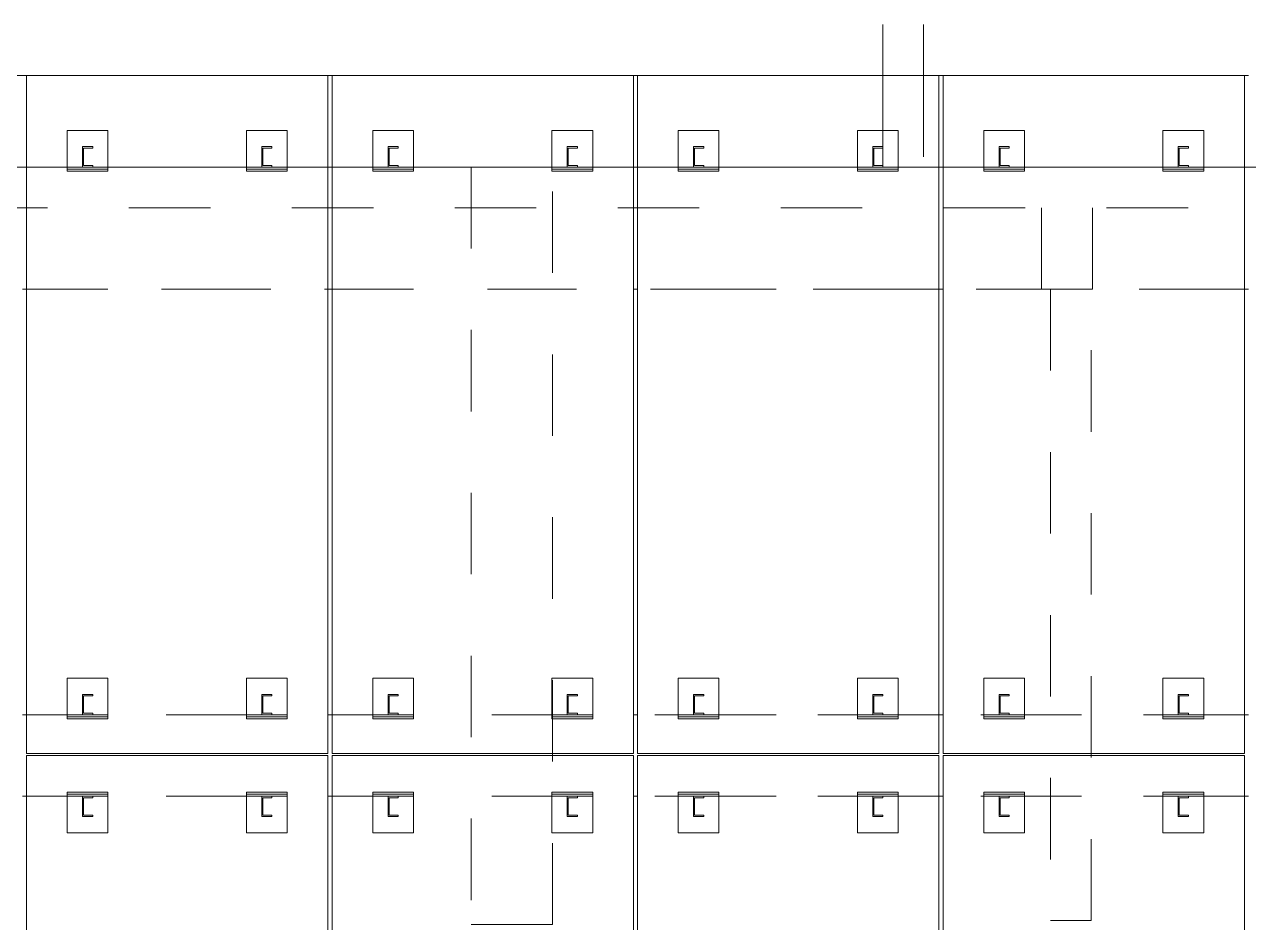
# Model space of a CAD drawing. Header units: millimetres. Extents: x 652937 to 1670132, y 1473552 to 2851037.
# Drawn here: x 663427.63 to 663433.64, y 1524466.79 to 1524471.2 of the extents above; entities that cross this region are included whole.
import ezdxf

# ---------------------------------------------------------------- set-up
doc = ezdxf.new("R2010")
doc.units = ezdxf.units.MM
doc.linetypes.add('XKITLINE00', pattern=[0])
doc.linetypes.add('XKITLINE02', pattern=[4, 2, -2])
doc.layers.add('Part', color=2, linetype='Continuous', lineweight=0)
doc.layers.add('S-GRID', color=1, linetype='Continuous', lineweight=9)

# ---------------------------------------------------------------- blocks, each defined once
blk = doc.blocks.new('*A15521043')
at = {"layer": 'S-GRID', "linetype": 'XKITLINE00', "lineweight": 0}
for p, q in [((645.594807, 187.120135), (653.532307, 187.120135)), ((655.119807, 187.120135), (656.707307, 187.120135)), ((658.294807, 187.120135), (666.232307, 187.120135)), ((667.819807, 187.120135), (669.407307, 187.120135)), ((670.994807, 187.120135), (678.932307, 187.120135))]:
    blk.add_line(p, q, dxfattribs=at)
blk = doc.blocks.new('*A15531044')
at = {"layer": 'Part', "linetype": 'XKITLINE02', "lineweight": 0}
for p, q in [((702.797131, 189.370135), (642.907177, 189.370135)), ((650.407177, 189.370135), (657.807245, 189.370135)), ((657.907177, 189.370135), (665.307245, 189.370135)), ((672.807245, 189.370135), (665.407177, 189.370135)), ((680.307245, 189.370135), (672.907177, 189.370135)), ((687.807245, 189.370135), (680.407177, 189.370135)), ((703.547155, 187.120135), (640.927132, 187.120135))]:
    blk.add_line(p, q, dxfattribs=at)
at = {"layer": 'Part', "linetype": 'XKITLINE00', "lineweight": 0}
for p, q in [((650.307246, 189.370135), (650.407177, 189.370135)), ((657.807245, 189.370135), (657.907177, 189.370135)), ((665.407177, 189.370135), (665.307245, 189.370135)), ((672.907177, 189.370135), (672.807245, 189.370135)), ((680.407177, 189.370135), (680.307245, 189.370135))]:
    blk.add_line(p, q, dxfattribs=at)
blk = doc.blocks.new('*A15541045')
at = {"layer": 'Part', "linetype": 'XKITLINE02', "lineweight": 0}
for p, q in [((702.297117, 187.120135), (640.92212, 187.120135)), ((640.92212, 186.120135), (702.297117, 186.120135))]:
    blk.add_line(p, q, dxfattribs=at)
blk = doc.blocks.new('*A15551046')
at = {"layer": 'Part', "linetype": 'XKITLINE00', "lineweight": 0}
for p, q in [((650.307246, 187.120135), (650.407246, 187.120135)), ((657.807245, 187.120135), (657.907245, 187.120135)), ((665.307245, 187.120135), (665.407245, 187.120135)), ((672.907245, 187.120135), (672.807245, 187.120135)), ((680.407245, 187.120135), (680.307245, 187.120135)), ((650.307246, 184.120135), (650.407246, 184.120135)), ((657.807245, 184.120135), (657.907245, 184.120135)), ((665.307245, 184.120135), (665.407245, 184.120135)), ((672.907245, 184.120135), (672.807245, 184.120135)), ((680.407245, 184.120135), (680.307245, 184.120135))]:
    blk.add_line(p, q, dxfattribs=at)
at = {"layer": 'Part', "linetype": 'XKITLINE02', "lineweight": 0}
for p, q in [((683.7222, 187.120135), (650.407246, 187.120135)), ((650.407246, 187.120135), (657.807245, 187.120135)), ((657.907245, 187.120135), (665.307245, 187.120135)), ((672.807245, 187.120135), (665.407245, 187.120135)), ((680.307245, 187.120135), (672.907245, 187.120135)), ((683.722114, 184.120135), (650.407246, 184.120135)), ((650.407246, 184.120135), (657.807245, 184.120135)), ((657.907245, 184.120135), (665.307245, 184.120135)), ((672.807245, 184.120135), (665.407245, 184.120135)), ((680.307245, 184.120135), (672.907245, 184.120135))]:
    blk.add_line(p, q, dxfattribs=at)
blk = doc.blocks.new('*A15611052')
at = {"layer": 'Part', "linetype": 'XKITLINE00', "lineweight": 0}
for p, q in [((650.307246, 173.670135), (650.407246, 173.670135)), ((657.807245, 173.670135), (657.907245, 173.670135)), ((665.307245, 173.670135), (665.407245, 173.670135)), ((672.907245, 173.670135), (672.807245, 173.670135)), ((680.407245, 173.670135), (680.307245, 173.670135)), ((650.307246, 171.670135), (650.407246, 171.670135)), ((657.807245, 171.670135), (657.907245, 171.670135)), ((665.307245, 171.670135), (665.407245, 171.670135)), ((672.907245, 171.670135), (672.807245, 171.670135)), ((680.407245, 171.670135), (680.307245, 171.670135))]:
    blk.add_line(p, q, dxfattribs=at)
at = {"layer": 'Part', "linetype": 'XKITLINE02', "lineweight": 0}
for p, q in [((687.832922, 173.670135), (650.407246, 173.670135)), ((650.407246, 173.670135), (657.807245, 173.670135)), ((657.907245, 173.670135), (665.307245, 173.670135)), ((672.807245, 173.670135), (665.407245, 173.670135)), ((680.307245, 173.670135), (672.907245, 173.670135)), ((687.832841, 171.670135), (650.407246, 171.670135)), ((650.407246, 171.670135), (657.807245, 171.670135)), ((657.907245, 171.670135), (665.307245, 171.670135)), ((672.807245, 171.670135), (665.407245, 171.670135)), ((680.307245, 171.670135), (672.907245, 171.670135))]:
    blk.add_line(p, q, dxfattribs=at)
blk = doc.blocks.new('*A15631054')
at = {"layer": 'Part', "linetype": 'XKITLINE02', "lineweight": 0}
for p, q in [((659.282246, 174.170135), (659.532269, 174.170135)), ((659.282246, 173.670135), (659.282246, 174.170135)), ((659.282269, 173.670135), (659.282269, 174.170135)), ((659.532269, 174.132635), (659.307246, 174.132635)), ((659.307246, 174.132635), (659.307246, 173.707635)), ((659.307269, 173.707635), (659.307269, 174.132635)), ((659.532246, 174.132635), (659.532246, 174.170135)), ((659.532269, 174.132635), (659.532269, 174.170135)), ((659.307246, 173.707635), (659.532269, 173.707635)), ((659.532246, 173.670135), (659.532246, 173.707635)), ((659.532269, 173.670135), (659.532269, 173.707635)), ((659.532269, 173.670135), (659.282246, 173.670135))]:
    blk.add_line(p, q, dxfattribs=at)
blk = doc.blocks.new('*A15641055')
at = {"layer": 'Part', "linetype": 'XKITLINE02', "lineweight": 0}
for p, q in [((676.545531, 184.120135), (675.545502, 184.120135)), ((675.545531, 184.120135), (675.545531, 168.620135)), ((676.545531, 168.620135), (676.545531, 184.120135)), ((675.545502, 168.620135), (676.545531, 168.620135))]:
    blk.add_line(p, q, dxfattribs=at)
blk = doc.blocks.new('*A15691060')
at = {"layer": 'Part', "linetype": 'XKITLINE02', "lineweight": 0}
for p, q in [((671.807253, 174.570135), (670.807253, 174.570135)), ((670.807253, 174.570135), (670.807253, 173.570135)), ((670.807253, 173.570135), (670.807253, 174.570135)), ((671.807253, 173.570135), (671.807253, 174.570135)), ((671.807253, 173.570135), (671.807253, 174.570135)), ((670.807253, 173.570135), (671.807253, 173.570135))]:
    blk.add_line(p, q, dxfattribs=at)
blk = doc.blocks.new('*A15701061')
at = {"layer": 'Part', "linetype": 'XKITLINE02', "lineweight": 0}
for p, q in [((667.407253, 174.570135), (666.407253, 174.570135)), ((666.407253, 174.570135), (666.407253, 173.570135)), ((666.407253, 173.570135), (666.407253, 174.570135)), ((667.407253, 173.570135), (667.407253, 174.570135)), ((667.407253, 173.570135), (667.407253, 174.570135)), ((666.407253, 173.570135), (667.407253, 173.570135))]:
    blk.add_line(p, q, dxfattribs=at)
blk = doc.blocks.new('*A15711062')
at = {"layer": 'Part', "linetype": 'XKITLINE02', "lineweight": 0}
for p, q in [((671.807265, 173.670135), (670.807232, 173.670135)), ((670.807232, 173.670135), (670.807232, 173.620135)), ((670.807232, 173.620135), (671.807265, 173.620135)), ((670.807265, 173.670135), (670.807265, 173.620135)), ((671.807232, 173.670135), (671.807265, 173.670135)), ((671.807232, 173.670135), (671.807232, 173.620135)), ((671.807232, 173.620135), (671.807265, 173.620135)), ((671.807265, 173.620135), (671.807265, 173.670135))]:
    blk.add_line(p, q, dxfattribs=at)
blk = doc.blocks.new('*A15721063')
at = {"layer": 'Part', "linetype": 'XKITLINE02', "lineweight": 0}
for p, q in [((667.407265, 173.670135), (666.407232, 173.670135)), ((666.407232, 173.670135), (666.407232, 173.620135)), ((666.407232, 173.620135), (667.407265, 173.620135)), ((666.407265, 173.670135), (666.407265, 173.620135)), ((667.407232, 173.670135), (667.407265, 173.670135)), ((667.407232, 173.670135), (667.407232, 173.620135)), ((667.407232, 173.620135), (667.407265, 173.620135)), ((667.407265, 173.620135), (667.407265, 173.670135))]:
    blk.add_line(p, q, dxfattribs=at)
blk = doc.blocks.new('*A15731064')
at = {"layer": 'Part', "linetype": 'XKITLINE02', "lineweight": 0}
for p, q in [((671.432269, 174.170135), (671.182246, 174.170135)), ((671.182246, 173.670135), (671.182246, 174.170135)), ((671.182269, 173.670135), (671.182269, 174.170135)), ((671.432269, 174.132635), (671.207246, 174.132635)), ((671.207246, 174.132635), (671.207246, 173.707635)), ((671.207269, 173.707635), (671.207269, 174.132635)), ((671.432246, 174.132635), (671.432246, 174.170135)), ((671.432269, 174.132635), (671.432269, 174.170135)), ((671.207246, 173.707635), (671.432269, 173.707635)), ((671.432246, 173.670135), (671.432246, 173.707635)), ((671.432269, 173.670135), (671.432269, 173.707635)), ((671.432269, 173.670135), (671.182246, 173.670135))]:
    blk.add_line(p, q, dxfattribs=at)
blk = doc.blocks.new('*A15741065')
at = {"layer": 'Part', "linetype": 'XKITLINE02', "lineweight": 0}
for p, q in [((667.032269, 174.170135), (666.782246, 174.170135)), ((666.782246, 173.670135), (666.782246, 174.170135)), ((666.782269, 173.670135), (666.782269, 174.170135)), ((667.032269, 174.132635), (666.807246, 174.132635)), ((666.807246, 174.132635), (666.807246, 173.707635)), ((666.807269, 173.707635), (666.807269, 174.132635)), ((667.032246, 174.132635), (667.032246, 174.170135)), ((667.032269, 174.132635), (667.032269, 174.170135)), ((666.807246, 173.707635), (667.032269, 173.707635)), ((667.032246, 173.670135), (667.032246, 173.707635)), ((667.032269, 173.670135), (667.032269, 173.707635)), ((667.032269, 173.670135), (666.782246, 173.670135))]:
    blk.add_line(p, q, dxfattribs=at)
blk = doc.blocks.new('*A15751066')
at = {"layer": 'Part', "linetype": 'XKITLINE02', "lineweight": 0}
for p, q in [((667.407253, 171.770135), (666.407253, 171.770135)), ((666.407253, 171.770135), (666.407253, 170.770135)), ((666.407253, 170.770135), (666.407253, 171.770135)), ((667.407253, 170.770135), (667.407253, 171.770135)), ((667.407253, 170.770135), (667.407253, 171.770135)), ((666.407253, 170.770135), (667.407253, 170.770135))]:
    blk.add_line(p, q, dxfattribs=at)
blk = doc.blocks.new('*A15761067')
at = {"layer": 'Part', "linetype": 'XKITLINE02', "lineweight": 0}
for p, q in [((671.807253, 171.770135), (670.807253, 171.770135)), ((670.807253, 171.770135), (670.807253, 170.770135)), ((670.807253, 170.770135), (670.807253, 171.770135)), ((671.807253, 170.770135), (671.807253, 171.770135)), ((671.807253, 170.770135), (671.807253, 171.770135)), ((670.807253, 170.770135), (671.807253, 170.770135))]:
    blk.add_line(p, q, dxfattribs=at)
blk = doc.blocks.new('*A15771068')
at = {"layer": 'Part', "linetype": 'XKITLINE02', "lineweight": 0}
for p, q in [((667.407265, 171.720135), (666.407232, 171.720135)), ((666.407232, 171.720135), (666.407232, 171.670135)), ((666.407232, 171.670135), (667.407265, 171.670135)), ((666.407265, 171.720135), (666.407265, 171.670135)), ((667.407232, 171.720135), (667.407265, 171.720135)), ((667.407232, 171.720135), (667.407232, 171.670135)), ((667.407232, 171.670135), (667.407265, 171.670135)), ((667.407265, 171.670135), (667.407265, 171.720135))]:
    blk.add_line(p, q, dxfattribs=at)
blk = doc.blocks.new('*A15781069')
at = {"layer": 'Part', "linetype": 'XKITLINE02', "lineweight": 0}
for p, q in [((671.807265, 171.720135), (670.807232, 171.720135)), ((670.807232, 171.720135), (670.807232, 171.670135)), ((670.807232, 171.670135), (671.807265, 171.670135)), ((670.807265, 171.720135), (670.807265, 171.670135)), ((671.807232, 171.720135), (671.807265, 171.720135)), ((671.807232, 171.720135), (671.807232, 171.670135)), ((671.807232, 171.670135), (671.807265, 171.670135)), ((671.807265, 171.670135), (671.807265, 171.720135))]:
    blk.add_line(p, q, dxfattribs=at)
blk = doc.blocks.new('*A15791070')
at = {"layer": 'Part', "linetype": 'XKITLINE02', "lineweight": 0}
for p, q in [((667.032269, 171.670135), (666.782246, 171.670135)), ((666.782246, 171.170135), (666.782246, 171.670135)), ((666.782269, 171.170135), (666.782269, 171.670135)), ((667.032269, 171.632635), (666.807246, 171.632635)), ((666.807246, 171.632635), (666.807246, 171.207635)), ((666.807269, 171.207635), (666.807269, 171.632635)), ((667.032246, 171.632635), (667.032246, 171.670135)), ((667.032269, 171.632635), (667.032269, 171.670135)), ((667.032269, 171.170135), (666.782246, 171.170135)), ((666.807246, 171.207635), (667.032269, 171.207635)), ((667.032246, 171.170135), (667.032246, 171.207635)), ((667.032269, 171.170135), (667.032269, 171.207635))]:
    blk.add_line(p, q, dxfattribs=at)
blk = doc.blocks.new('*A15801071')
at = {"layer": 'Part', "linetype": 'XKITLINE02', "lineweight": 0}
for p, q in [((671.432269, 171.670135), (671.182246, 171.670135)), ((671.182246, 171.170135), (671.182246, 171.670135)), ((671.182269, 171.170135), (671.182269, 171.670135)), ((671.432269, 171.632635), (671.207246, 171.632635)), ((671.207246, 171.632635), (671.207246, 171.207635)), ((671.207269, 171.207635), (671.207269, 171.632635)), ((671.432246, 171.632635), (671.432246, 171.670135)), ((671.432269, 171.632635), (671.432269, 171.670135)), ((671.432269, 171.170135), (671.182246, 171.170135)), ((671.207246, 171.207635), (671.432269, 171.207635)), ((671.432246, 171.170135), (671.432246, 171.207635)), ((671.432269, 171.170135), (671.432269, 171.207635))]:
    blk.add_line(p, q, dxfattribs=at)
blk = doc.blocks.new('*A15811072')
at = {"layer": 'Part', "linetype": 'XKITLINE02', "lineweight": 0}
for p, q in [((678.932269, 171.670135), (678.682246, 171.670135)), ((678.682246, 171.170135), (678.682246, 171.670135)), ((678.682269, 171.170135), (678.682269, 171.670135)), ((678.932269, 171.632635), (678.707246, 171.632635)), ((678.707246, 171.632635), (678.707246, 171.207635)), ((678.707269, 171.207635), (678.707269, 171.632635)), ((678.932246, 171.632635), (678.932246, 171.670135)), ((678.932269, 171.632635), (678.932269, 171.670135)), ((678.932269, 171.170135), (678.682246, 171.170135)), ((678.707246, 171.207635), (678.932269, 171.207635)), ((678.932246, 171.170135), (678.932246, 171.207635)), ((678.932269, 171.170135), (678.932269, 171.207635))]:
    blk.add_line(p, q, dxfattribs=at)
blk = doc.blocks.new('*A15821073')
at = {"layer": 'Part', "linetype": 'XKITLINE02', "lineweight": 0}
for p, q in [((674.532269, 171.670135), (674.282246, 171.670135)), ((674.282246, 171.170135), (674.282246, 171.670135)), ((674.282269, 171.170135), (674.282269, 171.670135)), ((674.532269, 171.632635), (674.307246, 171.632635)), ((674.307246, 171.632635), (674.307246, 171.207635)), ((674.307269, 171.207635), (674.307269, 171.632635)), ((674.532246, 171.632635), (674.532246, 171.670135)), ((674.532269, 171.632635), (674.532269, 171.670135)), ((674.532269, 171.170135), (674.282246, 171.170135)), ((674.307246, 171.207635), (674.532269, 171.207635)), ((674.532246, 171.170135), (674.532246, 171.207635)), ((674.532269, 171.170135), (674.532269, 171.207635))]:
    blk.add_line(p, q, dxfattribs=at)
blk = doc.blocks.new('*A15831074')
at = {"layer": 'Part', "linetype": 'XKITLINE02', "lineweight": 0}
for p, q in [((679.307265, 171.720135), (678.307232, 171.720135)), ((678.307232, 171.720135), (678.307232, 171.670135)), ((678.307232, 171.670135), (679.307265, 171.670135)), ((678.307265, 171.720135), (678.307265, 171.670135)), ((679.307232, 171.720135), (679.307265, 171.720135)), ((679.307232, 171.720135), (679.307232, 171.670135)), ((679.307232, 171.670135), (679.307265, 171.670135)), ((679.307265, 171.670135), (679.307265, 171.720135))]:
    blk.add_line(p, q, dxfattribs=at)
blk = doc.blocks.new('*A15841075')
at = {"layer": 'Part', "linetype": 'XKITLINE02', "lineweight": 0}
for p, q in [((674.907265, 171.720135), (673.907232, 171.720135)), ((673.907232, 171.720135), (673.907232, 171.670135)), ((673.907232, 171.670135), (674.907265, 171.670135)), ((673.907265, 171.720135), (673.907265, 171.670135)), ((674.907232, 171.720135), (674.907265, 171.720135)), ((674.907232, 171.720135), (674.907232, 171.670135)), ((674.907232, 171.670135), (674.907265, 171.670135)), ((674.907265, 171.670135), (674.907265, 171.720135))]:
    blk.add_line(p, q, dxfattribs=at)
blk = doc.blocks.new('*A15851076')
at = {"layer": 'Part', "linetype": 'XKITLINE02', "lineweight": 0}
for p, q in [((679.307253, 171.770135), (678.307253, 171.770135)), ((678.307253, 171.770135), (678.307253, 170.770135)), ((678.307253, 170.770135), (678.307253, 171.770135)), ((679.307253, 170.770135), (679.307253, 171.770135)), ((679.307253, 170.770135), (679.307253, 171.770135)), ((678.307253, 170.770135), (679.307253, 170.770135))]:
    blk.add_line(p, q, dxfattribs=at)
blk = doc.blocks.new('*A15861077')
at = {"layer": 'Part', "linetype": 'XKITLINE02', "lineweight": 0}
for p, q in [((674.907253, 171.770135), (673.907253, 171.770135)), ((673.907253, 171.770135), (673.907253, 170.770135)), ((673.907253, 170.770135), (673.907253, 171.770135)), ((674.907253, 170.770135), (674.907253, 171.770135)), ((674.907253, 170.770135), (674.907253, 171.770135)), ((673.907253, 170.770135), (674.907253, 170.770135))]:
    blk.add_line(p, q, dxfattribs=at)
blk = doc.blocks.new('*A15871078')
at = {"layer": 'Part', "linetype": 'XKITLINE02', "lineweight": 0}
for p, q in [((679.307253, 174.570135), (678.307253, 174.570135)), ((678.307253, 174.570135), (678.307253, 173.570135)), ((678.307253, 173.570135), (678.307253, 174.570135)), ((679.307253, 173.570135), (679.307253, 174.570135)), ((679.307253, 173.570135), (679.307253, 174.570135)), ((678.307253, 173.570135), (679.307253, 173.570135))]:
    blk.add_line(p, q, dxfattribs=at)
blk = doc.blocks.new('*A15881079')
at = {"layer": 'Part', "linetype": 'XKITLINE02', "lineweight": 0}
for p, q in [((674.907253, 174.570135), (673.907253, 174.570135)), ((673.907253, 174.570135), (673.907253, 173.570135)), ((673.907253, 173.570135), (673.907253, 174.570135)), ((674.907253, 173.570135), (674.907253, 174.570135)), ((674.907253, 173.570135), (674.907253, 174.570135)), ((673.907253, 173.570135), (674.907253, 173.570135))]:
    blk.add_line(p, q, dxfattribs=at)
blk = doc.blocks.new('*A15891080')
at = {"layer": 'Part', "linetype": 'XKITLINE02', "lineweight": 0}
for p, q in [((679.307265, 173.670135), (678.307232, 173.670135)), ((678.307232, 173.670135), (678.307232, 173.620135)), ((678.307232, 173.620135), (679.307265, 173.620135)), ((678.307265, 173.670135), (678.307265, 173.620135)), ((679.307232, 173.670135), (679.307265, 173.670135)), ((679.307232, 173.670135), (679.307232, 173.620135)), ((679.307232, 173.620135), (679.307265, 173.620135)), ((679.307265, 173.620135), (679.307265, 173.670135))]:
    blk.add_line(p, q, dxfattribs=at)
blk = doc.blocks.new('*A15901081')
at = {"layer": 'Part', "linetype": 'XKITLINE02', "lineweight": 0}
for p, q in [((674.907265, 173.670135), (673.907232, 173.670135)), ((673.907232, 173.670135), (673.907232, 173.620135)), ((673.907232, 173.620135), (674.907265, 173.620135)), ((673.907265, 173.670135), (673.907265, 173.620135)), ((674.907232, 173.670135), (674.907265, 173.670135)), ((674.907232, 173.670135), (674.907232, 173.620135)), ((674.907232, 173.620135), (674.907265, 173.620135)), ((674.907265, 173.620135), (674.907265, 173.670135))]:
    blk.add_line(p, q, dxfattribs=at)
blk = doc.blocks.new('*A15911082')
at = {"layer": 'Part', "linetype": 'XKITLINE02', "lineweight": 0}
for p, q in [((678.932269, 174.170135), (678.682246, 174.170135)), ((678.682246, 173.670135), (678.682246, 174.170135)), ((678.682269, 173.670135), (678.682269, 174.170135)), ((678.932269, 174.132635), (678.707246, 174.132635)), ((678.707246, 174.132635), (678.707246, 173.707635)), ((678.707269, 173.707635), (678.707269, 174.132635)), ((678.932246, 174.132635), (678.932246, 174.170135)), ((678.932269, 174.132635), (678.932269, 174.170135)), ((678.707246, 173.707635), (678.932269, 173.707635)), ((678.932246, 173.670135), (678.932246, 173.707635)), ((678.932269, 173.670135), (678.932269, 173.707635)), ((678.932269, 173.670135), (678.682246, 173.670135))]:
    blk.add_line(p, q, dxfattribs=at)
blk = doc.blocks.new('*A15921083')
at = {"layer": 'Part', "linetype": 'XKITLINE02', "lineweight": 0}
for p, q in [((674.532269, 174.170135), (674.282246, 174.170135)), ((674.282246, 173.670135), (674.282246, 174.170135)), ((674.282269, 173.670135), (674.282269, 174.170135)), ((674.532269, 174.132635), (674.307246, 174.132635)), ((674.307246, 174.132635), (674.307246, 173.707635)), ((674.307269, 173.707635), (674.307269, 174.132635)), ((674.532246, 174.132635), (674.532246, 174.170135)), ((674.532269, 174.132635), (674.532269, 174.170135)), ((674.307246, 173.707635), (674.532269, 173.707635)), ((674.532246, 173.670135), (674.532246, 173.707635)), ((674.532269, 173.670135), (674.532269, 173.707635)), ((674.532269, 173.670135), (674.282246, 173.670135))]:
    blk.add_line(p, q, dxfattribs=at)
blk = doc.blocks.new('*A17801270')
at = {"layer": 'Part', "linetype": 'XKITLINE00', "lineweight": 0}
for p, q in [((672.907245, 189.370135), (672.907221, 189.370135)), ((672.907245, 172.720135), (672.907245, 189.370135)), ((680.307245, 189.370135), (672.907245, 189.370135)), ((680.307245, 172.720135), (680.307245, 189.370135)), ((680.307245, 172.720135), (672.907221, 172.720135)), ((672.907245, 172.670135), (672.907221, 172.670135)), ((672.907245, 157.770135), (672.907245, 172.670135)), ((680.307245, 172.670135), (672.907245, 172.670135)), ((680.307221, 172.720135), (680.307245, 172.720135)), ((680.307245, 157.770135), (680.307245, 172.670135))]:
    blk.add_line(p, q, dxfattribs=at)
at = {"layer": 'Part', "linetype": 'XKITLINE02', "lineweight": 0}
for p, q in [((672.907221, 172.720135), (672.907221, 189.370135)), ((672.907245, 189.370135), (672.907221, 189.370135)), ((680.307221, 172.720135), (680.307221, 189.370135)), ((672.907221, 157.770135), (672.907221, 172.670135)), ((672.907245, 172.670135), (672.907221, 172.670135)), ((680.307221, 157.770135), (680.307221, 172.670135))]:
    blk.add_line(p, q, dxfattribs=at)
blk = doc.blocks.new('*A17811271')
at = {"layer": 'Part', "linetype": 'XKITLINE00', "lineweight": 0}
for p, q in [((665.407245, 189.370135), (665.407221, 189.370135)), ((665.407245, 172.720135), (665.407245, 189.370135)), ((672.807245, 189.370135), (665.407245, 189.370135)), ((672.807245, 172.720135), (672.807245, 189.370135)), ((672.807245, 172.720135), (665.407221, 172.720135)), ((665.407245, 172.670135), (665.407221, 172.670135)), ((665.407245, 157.770135), (665.407245, 172.670135)), ((672.807245, 172.670135), (665.407245, 172.670135)), ((672.807221, 172.720135), (672.807245, 172.720135)), ((672.807245, 157.770135), (672.807245, 172.670135))]:
    blk.add_line(p, q, dxfattribs=at)
at = {"layer": 'Part', "linetype": 'XKITLINE02', "lineweight": 0}
for p, q in [((665.407221, 172.720135), (665.407221, 189.370135)), ((665.407245, 189.370135), (665.407221, 189.370135)), ((672.807221, 172.720135), (672.807221, 189.370135)), ((665.407221, 157.770135), (665.407221, 172.670135)), ((665.407245, 172.670135), (665.407221, 172.670135)), ((672.807221, 157.770135), (672.807221, 172.670135))]:
    blk.add_line(p, q, dxfattribs=at)
blk = doc.blocks.new('*A17821272')
at = {"layer": 'Part', "linetype": 'XKITLINE00', "lineweight": 0}
for p, q in [((657.907245, 189.370135), (657.907221, 189.370135)), ((657.907245, 172.720135), (657.907245, 189.370135)), ((657.907245, 189.370135), (665.307245, 189.370135)), ((665.307245, 172.720135), (665.307245, 189.370135)), ((665.307245, 172.720135), (657.907221, 172.720135)), ((657.907245, 172.670135), (657.907221, 172.670135)), ((657.907245, 157.770135), (657.907245, 172.670135)), ((657.907245, 172.670135), (665.307245, 172.670135)), ((665.307221, 172.720135), (665.307245, 172.720135)), ((665.307245, 157.770135), (665.307245, 172.670135))]:
    blk.add_line(p, q, dxfattribs=at)
at = {"layer": 'Part', "linetype": 'XKITLINE02', "lineweight": 0}
for p, q in [((657.907221, 172.720135), (657.907221, 189.370135)), ((657.907221, 189.370135), (657.907245, 189.370135)), ((665.307221, 172.720135), (665.307221, 189.370135)), ((657.907221, 157.770135), (657.907221, 172.670135)), ((657.907221, 172.670135), (657.907245, 172.670135)), ((665.307221, 157.770135), (665.307221, 172.670135))]:
    blk.add_line(p, q, dxfattribs=at)
blk = doc.blocks.new('*A17831273')
at = {"layer": 'Part', "linetype": 'XKITLINE00', "lineweight": 0}
for p, q in [((650.407246, 189.370135), (650.407221, 189.370135)), ((650.407246, 172.720135), (650.407246, 189.370135)), ((650.407246, 189.370135), (657.807245, 189.370135)), ((657.807245, 172.720135), (657.807245, 189.370135)), ((657.807245, 172.720135), (650.407221, 172.720135)), ((650.407246, 172.670135), (650.407221, 172.670135)), ((650.407246, 157.770135), (650.407246, 172.670135)), ((650.407246, 172.670135), (657.807245, 172.670135)), ((657.807221, 172.720135), (657.807245, 172.720135)), ((657.807245, 157.770135), (657.807245, 172.670135))]:
    blk.add_line(p, q, dxfattribs=at)
at = {"layer": 'Part', "linetype": 'XKITLINE02', "lineweight": 0}
for p, q in [((650.407221, 172.720135), (650.407221, 189.370135)), ((650.407221, 189.370135), (650.407246, 189.370135)), ((657.807221, 172.720135), (657.807221, 189.370135)), ((650.407221, 157.770135), (650.407221, 172.670135)), ((650.407221, 172.670135), (650.407246, 172.670135)), ((657.807221, 157.770135), (657.807221, 172.670135))]:
    blk.add_line(p, q, dxfattribs=at)
blk = doc.blocks.new('*A18111301')
at = {"layer": 'Part', "linetype": 'XKITLINE02', "lineweight": 0}
for p, q in [((663.322156, 187.120135), (661.322115, 187.120135)), ((661.322115, 187.120135), (661.322115, 168.520135)), ((661.322156, 187.120135), (661.322156, 168.520135)), ((663.322115, 168.520135), (663.322115, 187.120135)), ((663.322156, 168.520135), (663.322156, 187.120135)), ((661.322115, 168.520135), (663.322156, 168.520135))]:
    blk.add_line(p, q, dxfattribs=at)
blk = doc.blocks.new('*A18131303')
at = {"layer": 'Part', "linetype": 'XKITLINE02', "lineweight": 0}
for p, q in [((651.782246, 171.670135), (652.032269, 171.670135)), ((651.782246, 171.170135), (651.782246, 171.670135)), ((651.782269, 171.170135), (651.782269, 171.670135)), ((652.032269, 171.632635), (651.807246, 171.632635)), ((651.807246, 171.632635), (651.807246, 171.207635)), ((651.807269, 171.207635), (651.807269, 171.632635)), ((652.032246, 171.632635), (652.032246, 171.670135)), ((652.032269, 171.632635), (652.032269, 171.670135)), ((652.032269, 171.170135), (651.782246, 171.170135)), ((651.807246, 171.207635), (652.032269, 171.207635)), ((652.032246, 171.170135), (652.032246, 171.207635)), ((652.032269, 171.170135), (652.032269, 171.207635))]:
    blk.add_line(p, q, dxfattribs=at)
blk = doc.blocks.new('*A18141304')
at = {"layer": 'Part', "linetype": 'XKITLINE02', "lineweight": 0}
for p, q in [((652.407265, 171.720135), (651.407232, 171.720135)), ((651.407232, 171.720135), (651.407232, 171.670135)), ((651.407232, 171.670135), (652.407265, 171.670135)), ((651.407265, 171.720135), (651.407265, 171.670135)), ((652.407232, 171.720135), (652.407265, 171.720135)), ((652.407232, 171.720135), (652.407232, 171.670135)), ((652.407232, 171.670135), (652.407265, 171.670135)), ((652.407265, 171.670135), (652.407265, 171.720135))]:
    blk.add_line(p, q, dxfattribs=at)
blk = doc.blocks.new('*A18151305')
at = {"layer": 'Part', "linetype": 'XKITLINE02', "lineweight": 0}
for p, q in [((652.407253, 171.770135), (651.407253, 171.770135)), ((651.407253, 171.770135), (651.407253, 170.770135)), ((651.407253, 170.770135), (651.407253, 171.770135)), ((652.407253, 170.770135), (652.407253, 171.770135)), ((652.407253, 170.770135), (652.407253, 171.770135)), ((651.407253, 170.770135), (652.407253, 170.770135))]:
    blk.add_line(p, q, dxfattribs=at)
blk = doc.blocks.new('*A18161306')
at = {"layer": 'Part', "linetype": 'XKITLINE02', "lineweight": 0}
for p, q in [((652.407253, 174.570135), (651.407253, 174.570135)), ((651.407253, 174.570135), (651.407253, 173.570135)), ((651.407253, 173.570135), (651.407253, 174.570135)), ((652.407253, 173.570135), (652.407253, 174.570135)), ((652.407253, 173.570135), (652.407253, 174.570135)), ((651.407253, 173.570135), (652.407253, 173.570135))]:
    blk.add_line(p, q, dxfattribs=at)
blk = doc.blocks.new('*A18171307')
at = {"layer": 'Part', "linetype": 'XKITLINE02', "lineweight": 0}
for p, q in [((652.407265, 173.670135), (651.407232, 173.670135)), ((651.407232, 173.670135), (651.407232, 173.620135)), ((651.407232, 173.620135), (652.407265, 173.620135)), ((651.407265, 173.670135), (651.407265, 173.620135)), ((652.407232, 173.670135), (652.407265, 173.670135)), ((652.407232, 173.670135), (652.407232, 173.620135)), ((652.407232, 173.620135), (652.407265, 173.620135)), ((652.407265, 173.620135), (652.407265, 173.670135))]:
    blk.add_line(p, q, dxfattribs=at)
blk = doc.blocks.new('*A18181308')
at = {"layer": 'Part', "linetype": 'XKITLINE02', "lineweight": 0}
for p, q in [((651.782246, 174.170135), (652.032269, 174.170135)), ((651.782246, 173.670135), (651.782246, 174.170135)), ((651.782269, 173.670135), (651.782269, 174.170135)), ((652.032269, 174.132635), (651.807246, 174.132635)), ((651.807246, 174.132635), (651.807246, 173.707635)), ((651.807269, 173.707635), (651.807269, 174.132635)), ((652.032246, 174.132635), (652.032246, 174.170135)), ((652.032269, 174.132635), (652.032269, 174.170135)), ((651.807246, 173.707635), (652.032269, 173.707635)), ((652.032246, 173.670135), (652.032246, 173.707635)), ((652.032269, 173.670135), (652.032269, 173.707635)), ((652.032269, 173.670135), (651.782246, 173.670135))]:
    blk.add_line(p, q, dxfattribs=at)
blk = doc.blocks.new('*A18191309')
at = {"layer": 'Part', "linetype": 'XKITLINE02', "lineweight": 0}
for p, q in [((656.182246, 171.670135), (656.432269, 171.670135)), ((656.182246, 171.170135), (656.182246, 171.670135)), ((656.182269, 171.170135), (656.182269, 171.670135)), ((656.432269, 171.632635), (656.207246, 171.632635)), ((656.207246, 171.632635), (656.207246, 171.207635)), ((656.207269, 171.207635), (656.207269, 171.632635)), ((656.432246, 171.632635), (656.432246, 171.670135)), ((656.432269, 171.632635), (656.432269, 171.670135)), ((656.432269, 171.170135), (656.182246, 171.170135)), ((656.207246, 171.207635), (656.432269, 171.207635)), ((656.432246, 171.170135), (656.432246, 171.207635)), ((656.432269, 171.170135), (656.432269, 171.207635))]:
    blk.add_line(p, q, dxfattribs=at)
blk = doc.blocks.new('*A18201310')
at = {"layer": 'Part', "linetype": 'XKITLINE02', "lineweight": 0}
for p, q in [((656.807265, 171.720135), (655.807232, 171.720135)), ((655.807232, 171.720135), (655.807232, 171.670135)), ((655.807232, 171.670135), (656.807265, 171.670135)), ((655.807265, 171.720135), (655.807265, 171.670135)), ((656.807232, 171.720135), (656.807265, 171.720135)), ((656.807232, 171.720135), (656.807232, 171.670135)), ((656.807232, 171.670135), (656.807265, 171.670135)), ((656.807265, 171.670135), (656.807265, 171.720135))]:
    blk.add_line(p, q, dxfattribs=at)
blk = doc.blocks.new('*A18211311')
at = {"layer": 'Part', "linetype": 'XKITLINE02', "lineweight": 0}
for p, q in [((656.807253, 171.770135), (655.807253, 171.770135)), ((655.807253, 171.770135), (655.807253, 170.770135)), ((655.807253, 170.770135), (655.807253, 171.770135)), ((656.807253, 170.770135), (656.807253, 171.770135)), ((656.807253, 170.770135), (656.807253, 171.770135)), ((655.807253, 170.770135), (656.807253, 170.770135))]:
    blk.add_line(p, q, dxfattribs=at)
blk = doc.blocks.new('*A18221312')
at = {"layer": 'Part', "linetype": 'XKITLINE02', "lineweight": 0}
for p, q in [((656.807253, 174.570135), (655.807253, 174.570135)), ((655.807253, 174.570135), (655.807253, 173.570135)), ((655.807253, 173.570135), (655.807253, 174.570135)), ((656.807253, 173.570135), (656.807253, 174.570135)), ((656.807253, 173.570135), (656.807253, 174.570135)), ((655.807253, 173.570135), (656.807253, 173.570135))]:
    blk.add_line(p, q, dxfattribs=at)
blk = doc.blocks.new('*A18231313')
at = {"layer": 'Part', "linetype": 'XKITLINE02', "lineweight": 0}
for p, q in [((656.807265, 173.670135), (655.807232, 173.670135)), ((655.807232, 173.670135), (655.807232, 173.620135)), ((655.807232, 173.620135), (656.807265, 173.620135)), ((655.807265, 173.670135), (655.807265, 173.620135)), ((656.807232, 173.670135), (656.807265, 173.670135)), ((656.807232, 173.670135), (656.807232, 173.620135)), ((656.807232, 173.620135), (656.807265, 173.620135)), ((656.807265, 173.620135), (656.807265, 173.670135))]:
    blk.add_line(p, q, dxfattribs=at)
blk = doc.blocks.new('*A18241314')
at = {"layer": 'Part', "linetype": 'XKITLINE02', "lineweight": 0}
for p, q in [((656.182246, 174.170135), (656.432269, 174.170135)), ((656.182246, 173.670135), (656.182246, 174.170135)), ((656.182269, 173.670135), (656.182269, 174.170135)), ((656.432269, 174.132635), (656.207246, 174.132635)), ((656.207246, 174.132635), (656.207246, 173.707635)), ((656.207269, 173.707635), (656.207269, 174.132635)), ((656.432246, 174.132635), (656.432246, 174.170135)), ((656.432269, 174.132635), (656.432269, 174.170135)), ((656.207246, 173.707635), (656.432269, 173.707635)), ((656.432246, 173.670135), (656.432246, 173.707635)), ((656.432269, 173.670135), (656.432269, 173.707635)), ((656.432269, 173.670135), (656.182246, 173.670135))]:
    blk.add_line(p, q, dxfattribs=at)
blk = doc.blocks.new('*A18251315')
at = {"layer": 'Part', "linetype": 'XKITLINE02', "lineweight": 0}
for p, q in [((663.932269, 171.670135), (663.682246, 171.670135)), ((663.682246, 171.170135), (663.682246, 171.670135)), ((663.682269, 171.170135), (663.682269, 171.670135)), ((663.932269, 171.632635), (663.707246, 171.632635)), ((663.707246, 171.632635), (663.707246, 171.207635)), ((663.707269, 171.207635), (663.707269, 171.632635)), ((663.932246, 171.632635), (663.932246, 171.670135)), ((663.932269, 171.632635), (663.932269, 171.670135)), ((663.932269, 171.170135), (663.682246, 171.170135)), ((663.707246, 171.207635), (663.932269, 171.207635)), ((663.932246, 171.170135), (663.932246, 171.207635)), ((663.932269, 171.170135), (663.932269, 171.207635))]:
    blk.add_line(p, q, dxfattribs=at)
blk = doc.blocks.new('*A18261316')
at = {"layer": 'Part', "linetype": 'XKITLINE02', "lineweight": 0}
for p, q in [((659.282246, 171.670135), (659.532269, 171.670135)), ((659.282246, 171.170135), (659.282246, 171.670135)), ((659.282269, 171.170135), (659.282269, 171.670135)), ((659.532269, 171.632635), (659.307246, 171.632635)), ((659.307246, 171.632635), (659.307246, 171.207635)), ((659.307269, 171.207635), (659.307269, 171.632635)), ((659.532246, 171.632635), (659.532246, 171.670135)), ((659.532269, 171.632635), (659.532269, 171.670135)), ((659.532269, 171.170135), (659.282246, 171.170135)), ((659.307246, 171.207635), (659.532269, 171.207635)), ((659.532246, 171.170135), (659.532246, 171.207635)), ((659.532269, 171.170135), (659.532269, 171.207635))]:
    blk.add_line(p, q, dxfattribs=at)
blk = doc.blocks.new('*A18271317')
at = {"layer": 'Part', "linetype": 'XKITLINE02', "lineweight": 0}
for p, q in [((664.307265, 171.720135), (663.307232, 171.720135)), ((663.307232, 171.720135), (663.307232, 171.670135)), ((663.307232, 171.670135), (664.307265, 171.670135)), ((663.307265, 171.720135), (663.307265, 171.670135)), ((664.307232, 171.720135), (664.307265, 171.720135)), ((664.307232, 171.720135), (664.307232, 171.670135)), ((664.307232, 171.670135), (664.307265, 171.670135)), ((664.307265, 171.670135), (664.307265, 171.720135))]:
    blk.add_line(p, q, dxfattribs=at)
blk = doc.blocks.new('*A18281318')
at = {"layer": 'Part', "linetype": 'XKITLINE02', "lineweight": 0}
for p, q in [((659.907265, 171.720135), (658.907232, 171.720135)), ((658.907232, 171.720135), (658.907232, 171.670135)), ((658.907232, 171.670135), (659.907265, 171.670135)), ((658.907265, 171.720135), (658.907265, 171.670135)), ((659.907232, 171.720135), (659.907265, 171.720135)), ((659.907232, 171.720135), (659.907232, 171.670135)), ((659.907232, 171.670135), (659.907265, 171.670135)), ((659.907265, 171.670135), (659.907265, 171.720135))]:
    blk.add_line(p, q, dxfattribs=at)
blk = doc.blocks.new('*A18291319')
at = {"layer": 'Part', "linetype": 'XKITLINE02', "lineweight": 0}
for p, q in [((664.307253, 171.770135), (663.307253, 171.770135)), ((663.307253, 171.770135), (663.307253, 170.770135)), ((663.307253, 170.770135), (663.307253, 171.770135)), ((664.307253, 170.770135), (664.307253, 171.770135)), ((664.307253, 170.770135), (664.307253, 171.770135)), ((663.307253, 170.770135), (664.307253, 170.770135))]:
    blk.add_line(p, q, dxfattribs=at)
blk = doc.blocks.new('*A18301320')
at = {"layer": 'Part', "linetype": 'XKITLINE02', "lineweight": 0}
for p, q in [((659.907253, 171.770135), (658.907253, 171.770135)), ((658.907253, 171.770135), (658.907253, 170.770135)), ((658.907253, 170.770135), (658.907253, 171.770135)), ((659.907253, 170.770135), (659.907253, 171.770135)), ((659.907253, 170.770135), (659.907253, 171.770135)), ((658.907253, 170.770135), (659.907253, 170.770135))]:
    blk.add_line(p, q, dxfattribs=at)
blk = doc.blocks.new('*A18311321')
at = {"layer": 'Part', "linetype": 'XKITLINE02', "lineweight": 0}
for p, q in [((664.307253, 174.570135), (663.307253, 174.570135)), ((663.307253, 174.570135), (663.307253, 173.570135)), ((663.307253, 173.570135), (663.307253, 174.570135)), ((664.307253, 173.570135), (664.307253, 174.570135)), ((664.307253, 173.570135), (664.307253, 174.570135)), ((663.307253, 173.570135), (664.307253, 173.570135))]:
    blk.add_line(p, q, dxfattribs=at)
blk = doc.blocks.new('*A18321322')
at = {"layer": 'Part', "linetype": 'XKITLINE02', "lineweight": 0}
for p, q in [((659.907253, 174.570135), (658.907253, 174.570135)), ((658.907253, 174.570135), (658.907253, 173.570135)), ((658.907253, 173.570135), (658.907253, 174.570135)), ((659.907253, 173.570135), (659.907253, 174.570135)), ((659.907253, 173.570135), (659.907253, 174.570135)), ((658.907253, 173.570135), (659.907253, 173.570135))]:
    blk.add_line(p, q, dxfattribs=at)
blk = doc.blocks.new('*A18331323')
at = {"layer": 'Part', "linetype": 'XKITLINE02', "lineweight": 0}
for p, q in [((664.307265, 173.670135), (663.307232, 173.670135)), ((663.307232, 173.670135), (663.307232, 173.620135)), ((663.307232, 173.620135), (664.307265, 173.620135)), ((663.307265, 173.670135), (663.307265, 173.620135)), ((664.307232, 173.670135), (664.307265, 173.670135)), ((664.307232, 173.670135), (664.307232, 173.620135)), ((664.307232, 173.620135), (664.307265, 173.620135)), ((664.307265, 173.620135), (664.307265, 173.670135))]:
    blk.add_line(p, q, dxfattribs=at)
blk = doc.blocks.new('*A18341324')
at = {"layer": 'Part', "linetype": 'XKITLINE02', "lineweight": 0}
for p, q in [((659.907265, 173.670135), (658.907232, 173.670135)), ((658.907232, 173.670135), (658.907232, 173.620135)), ((658.907232, 173.620135), (659.907265, 173.620135)), ((658.907265, 173.670135), (658.907265, 173.620135)), ((659.907232, 173.670135), (659.907265, 173.670135)), ((659.907232, 173.670135), (659.907232, 173.620135)), ((659.907232, 173.620135), (659.907265, 173.620135)), ((659.907265, 173.620135), (659.907265, 173.670135))]:
    blk.add_line(p, q, dxfattribs=at)
blk = doc.blocks.new('*A18351325')
at = {"layer": 'Part', "linetype": 'XKITLINE02', "lineweight": 0}
for p, q in [((663.932269, 174.170135), (663.682246, 174.170135)), ((663.682246, 173.670135), (663.682246, 174.170135)), ((663.682269, 173.670135), (663.682269, 174.170135)), ((663.932269, 174.132635), (663.707246, 174.132635)), ((663.707246, 174.132635), (663.707246, 173.707635)), ((663.707269, 173.707635), (663.707269, 174.132635)), ((663.932246, 174.132635), (663.932246, 174.170135)), ((663.932269, 174.132635), (663.932269, 174.170135)), ((663.707246, 173.707635), (663.932269, 173.707635)), ((663.932246, 173.670135), (663.932246, 173.707635)), ((663.932269, 173.670135), (663.932269, 173.707635)), ((663.932269, 173.670135), (663.682246, 173.670135))]:
    blk.add_line(p, q, dxfattribs=at)
blk = doc.blocks.new('*A19271417')
at = {"layer": 'Part', "linetype": 'XKITLINE02', "lineweight": 0}
for p, q in [((651.782245, 187.620135), (652.032268, 187.620135)), ((651.782245, 187.120135), (651.782245, 187.620135)), ((651.782268, 187.120135), (651.782268, 187.620135)), ((652.032268, 187.582635), (651.807245, 187.582635)), ((651.807245, 187.582635), (651.807245, 187.157635)), ((651.807268, 187.157635), (651.807268, 187.582635)), ((652.032245, 187.582635), (652.032245, 187.620135)), ((652.032268, 187.582635), (652.032268, 187.620135)), ((652.032268, 187.120135), (651.782245, 187.120135)), ((651.807245, 187.157635), (652.032268, 187.157635)), ((652.032245, 187.120135), (652.032245, 187.157635)), ((652.032268, 187.120135), (652.032268, 187.157635))]:
    blk.add_line(p, q, dxfattribs=at)
blk = doc.blocks.new('*A19281418')
at = {"layer": 'Part', "linetype": 'XKITLINE02', "lineweight": 0}
for p, q in [((652.407253, 188.020135), (651.407253, 188.020135)), ((651.407253, 188.020135), (651.407253, 187.020135)), ((651.407253, 187.020135), (651.407253, 188.020135)), ((652.407253, 187.020135), (652.407253, 188.020135)), ((652.407253, 187.020135), (652.407253, 188.020135)), ((651.407253, 187.020135), (652.407253, 187.020135))]:
    blk.add_line(p, q, dxfattribs=at)
blk = doc.blocks.new('*A19291419')
at = {"layer": 'Part', "linetype": 'XKITLINE02', "lineweight": 0}
for p, q in [((652.407265, 187.120135), (651.407232, 187.120135)), ((651.407232, 187.120135), (651.407232, 187.070135)), ((651.407232, 187.070135), (652.407265, 187.070135)), ((651.407265, 187.120135), (651.407265, 187.070135)), ((652.407232, 187.120135), (652.407265, 187.120135)), ((652.407232, 187.120135), (652.407232, 187.070135)), ((652.407232, 187.070135), (652.407265, 187.070135)), ((652.407265, 187.070135), (652.407265, 187.120135))]:
    blk.add_line(p, q, dxfattribs=at)
blk = doc.blocks.new('*A19301420')
at = {"layer": 'Part', "linetype": 'XKITLINE02', "lineweight": 0}
for p, q in [((656.182245, 187.620135), (656.432268, 187.620135)), ((656.182245, 187.120135), (656.182245, 187.620135)), ((656.182268, 187.120135), (656.182268, 187.620135)), ((656.432268, 187.582635), (656.207245, 187.582635)), ((656.207245, 187.582635), (656.207245, 187.157635)), ((656.207268, 187.157635), (656.207268, 187.582635)), ((656.432245, 187.582635), (656.432245, 187.620135)), ((656.432268, 187.582635), (656.432268, 187.620135)), ((656.432268, 187.120135), (656.182245, 187.120135)), ((656.207245, 187.157635), (656.432268, 187.157635)), ((656.432245, 187.120135), (656.432245, 187.157635)), ((656.432268, 187.120135), (656.432268, 187.157635))]:
    blk.add_line(p, q, dxfattribs=at)
blk = doc.blocks.new('*A19311421')
at = {"layer": 'Part', "linetype": 'XKITLINE02', "lineweight": 0}
for p, q in [((656.807253, 188.020135), (655.807253, 188.020135)), ((655.807253, 188.020135), (655.807253, 187.020135)), ((655.807253, 187.020135), (655.807253, 188.020135)), ((656.807253, 187.020135), (656.807253, 188.020135)), ((656.807253, 187.020135), (656.807253, 188.020135)), ((655.807253, 187.020135), (656.807253, 187.020135))]:
    blk.add_line(p, q, dxfattribs=at)
blk = doc.blocks.new('*A19321422')
at = {"layer": 'Part', "linetype": 'XKITLINE02', "lineweight": 0}
for p, q in [((656.807265, 187.120135), (655.807232, 187.120135)), ((655.807232, 187.120135), (655.807232, 187.070135)), ((655.807232, 187.070135), (656.807265, 187.070135)), ((655.807265, 187.120135), (655.807265, 187.070135)), ((656.807232, 187.120135), (656.807265, 187.120135)), ((656.807232, 187.120135), (656.807232, 187.070135)), ((656.807232, 187.070135), (656.807265, 187.070135)), ((656.807265, 187.070135), (656.807265, 187.120135))]:
    blk.add_line(p, q, dxfattribs=at)
blk = doc.blocks.new('*A19331423')
at = {"layer": 'Part', "linetype": 'XKITLINE02', "lineweight": 0}
for p, q in [((663.932268, 187.620135), (663.682245, 187.620135)), ((663.682245, 187.120135), (663.682245, 187.620135)), ((663.682268, 187.120135), (663.682268, 187.620135)), ((663.932268, 187.582635), (663.707245, 187.582635)), ((663.707245, 187.582635), (663.707245, 187.157635)), ((663.707268, 187.157635), (663.707268, 187.582635)), ((663.932245, 187.582635), (663.932245, 187.620135)), ((663.932268, 187.582635), (663.932268, 187.620135)), ((663.932268, 187.120135), (663.682245, 187.120135)), ((663.707245, 187.157635), (663.932268, 187.157635)), ((663.932245, 187.120135), (663.932245, 187.157635)), ((663.932268, 187.120135), (663.932268, 187.157635))]:
    blk.add_line(p, q, dxfattribs=at)
blk = doc.blocks.new('*A19341424')
at = {"layer": 'Part', "linetype": 'XKITLINE02', "lineweight": 0}
for p, q in [((659.282245, 187.620135), (659.532268, 187.620135)), ((659.282245, 187.120135), (659.282245, 187.620135)), ((659.282268, 187.120135), (659.282268, 187.620135)), ((659.532268, 187.582635), (659.307245, 187.582635)), ((659.307245, 187.582635), (659.307245, 187.157635)), ((659.307268, 187.157635), (659.307268, 187.582635)), ((659.532245, 187.582635), (659.532245, 187.620135)), ((659.532268, 187.582635), (659.532268, 187.620135)), ((659.532268, 187.120135), (659.282245, 187.120135)), ((659.307245, 187.157635), (659.532268, 187.157635)), ((659.532245, 187.120135), (659.532245, 187.157635)), ((659.532268, 187.120135), (659.532268, 187.157635))]:
    blk.add_line(p, q, dxfattribs=at)
blk = doc.blocks.new('*A19351425')
at = {"layer": 'Part', "linetype": 'XKITLINE02', "lineweight": 0}
for p, q in [((664.307253, 188.020135), (663.307253, 188.020135)), ((663.307253, 188.020135), (663.307253, 187.020135)), ((663.307253, 187.020135), (663.307253, 188.020135)), ((664.307253, 187.020135), (664.307253, 188.020135)), ((664.307253, 187.020135), (664.307253, 188.020135)), ((663.307253, 187.020135), (664.307253, 187.020135))]:
    blk.add_line(p, q, dxfattribs=at)
blk = doc.blocks.new('*A19361426')
at = {"layer": 'Part', "linetype": 'XKITLINE02', "lineweight": 0}
for p, q in [((659.907253, 188.020135), (658.907253, 188.020135)), ((658.907253, 188.020135), (658.907253, 187.020135)), ((658.907253, 187.020135), (658.907253, 188.020135)), ((659.907253, 187.020135), (659.907253, 188.020135)), ((659.907253, 187.020135), (659.907253, 188.020135)), ((658.907253, 187.020135), (659.907253, 187.020135))]:
    blk.add_line(p, q, dxfattribs=at)
blk = doc.blocks.new('*A19371427')
at = {"layer": 'Part', "linetype": 'XKITLINE02', "lineweight": 0}
for p, q in [((664.307265, 187.120135), (663.307232, 187.120135)), ((663.307232, 187.120135), (663.307232, 187.070135)), ((663.307232, 187.070135), (664.307265, 187.070135)), ((663.307265, 187.120135), (663.307265, 187.070135)), ((664.307232, 187.120135), (664.307265, 187.120135)), ((664.307232, 187.120135), (664.307232, 187.070135)), ((664.307232, 187.070135), (664.307265, 187.070135)), ((664.307265, 187.070135), (664.307265, 187.120135))]:
    blk.add_line(p, q, dxfattribs=at)
blk = doc.blocks.new('*A19381428')
at = {"layer": 'Part', "linetype": 'XKITLINE02', "lineweight": 0}
for p, q in [((659.907265, 187.120135), (658.907232, 187.120135)), ((658.907232, 187.120135), (658.907232, 187.070135)), ((658.907232, 187.070135), (659.907265, 187.070135)), ((658.907265, 187.120135), (658.907265, 187.070135)), ((659.907232, 187.120135), (659.907265, 187.120135)), ((659.907232, 187.120135), (659.907232, 187.070135)), ((659.907232, 187.070135), (659.907265, 187.070135)), ((659.907265, 187.070135), (659.907265, 187.120135))]:
    blk.add_line(p, q, dxfattribs=at)
blk = doc.blocks.new('*A19391429')
at = {"layer": 'Part', "linetype": 'XKITLINE02', "lineweight": 0}
for p, q in [((676.577079, 187.120135), (675.327049, 187.120135)), ((675.327079, 184.120135), (675.327079, 187.120135)), ((676.577079, 184.120135), (676.577079, 187.120135)), ((675.327049, 184.120135), (676.577079, 184.120135))]:
    blk.add_line(p, q, dxfattribs=at)
blk = doc.blocks.new('*A19401430')
at = {"layer": 'Part', "linetype": 'XKITLINE02', "lineweight": 0}
for p, q in [((671.427115, 187.120192), (671.427115, 190.620335)), ((672.427115, 190.620335), (672.427115, 187.120192)), ((671.427148, 189.370135), (671.427148, 187.120192)), ((672.427148, 189.370135), (672.427148, 187.120192)), ((672.427148, 187.120192), (671.427115, 187.120192)), ((672.427115, 187.120192), (672.427148, 187.120192))]:
    blk.add_line(p, q, dxfattribs=at)
at = {"layer": 'Part', "linetype": 'XKITLINE00', "lineweight": 0}
for p, q in [((671.427148, 190.620335), (671.427148, 189.370135)), ((672.427148, 190.620335), (672.427148, 189.370135))]:
    blk.add_line(p, q, dxfattribs=at)
blk = doc.blocks.new('*A19441434')
at = {"layer": 'Part', "linetype": 'XKITLINE02', "lineweight": 0}
for p, q in [((674.907265, 187.120135), (673.907232, 187.120135)), ((673.907232, 187.120135), (673.907232, 187.070135)), ((673.907232, 187.070135), (674.907265, 187.070135)), ((673.907265, 187.120135), (673.907265, 187.070135)), ((674.907232, 187.120135), (674.907265, 187.120135)), ((674.907232, 187.120135), (674.907232, 187.070135)), ((674.907232, 187.070135), (674.907265, 187.070135)), ((674.907265, 187.070135), (674.907265, 187.120135))]:
    blk.add_line(p, q, dxfattribs=at)
blk = doc.blocks.new('*A19451435')
at = {"layer": 'Part', "linetype": 'XKITLINE02', "lineweight": 0}
for p, q in [((679.307265, 187.120135), (678.307232, 187.120135)), ((678.307232, 187.120135), (678.307232, 187.070135)), ((678.307232, 187.070135), (679.307265, 187.070135)), ((678.307265, 187.120135), (678.307265, 187.070135)), ((679.307232, 187.120135), (679.307265, 187.120135)), ((679.307232, 187.120135), (679.307232, 187.070135)), ((679.307232, 187.070135), (679.307265, 187.070135)), ((679.307265, 187.070135), (679.307265, 187.120135))]:
    blk.add_line(p, q, dxfattribs=at)
blk = doc.blocks.new('*A19461436')
at = {"layer": 'Part', "linetype": 'XKITLINE02', "lineweight": 0}
for p, q in [((674.907253, 188.020135), (673.907253, 188.020135)), ((673.907253, 188.020135), (673.907253, 187.020135)), ((673.907253, 187.020135), (673.907253, 188.020135)), ((674.907253, 187.020135), (674.907253, 188.020135)), ((674.907253, 187.020135), (674.907253, 188.020135)), ((673.907253, 187.020135), (674.907253, 187.020135))]:
    blk.add_line(p, q, dxfattribs=at)
blk = doc.blocks.new('*A19471437')
at = {"layer": 'Part', "linetype": 'XKITLINE02', "lineweight": 0}
for p, q in [((679.307253, 188.020135), (678.307253, 188.020135)), ((678.307253, 188.020135), (678.307253, 187.020135)), ((678.307253, 187.020135), (678.307253, 188.020135)), ((679.307253, 187.020135), (679.307253, 188.020135)), ((679.307253, 187.020135), (679.307253, 188.020135)), ((678.307253, 187.020135), (679.307253, 187.020135))]:
    blk.add_line(p, q, dxfattribs=at)
blk = doc.blocks.new('*A19481438')
at = {"layer": 'Part', "linetype": 'XKITLINE02', "lineweight": 0}
for p, q in [((674.532268, 187.620135), (674.282245, 187.620135)), ((674.282245, 187.120135), (674.282245, 187.620135)), ((674.282268, 187.120135), (674.282268, 187.620135)), ((674.532268, 187.582635), (674.307245, 187.582635)), ((674.307245, 187.582635), (674.307245, 187.157635)), ((674.307268, 187.157635), (674.307268, 187.582635)), ((674.532245, 187.582635), (674.532245, 187.620135)), ((674.532268, 187.582635), (674.532268, 187.620135)), ((674.532268, 187.120135), (674.282245, 187.120135)), ((674.307245, 187.157635), (674.532268, 187.157635)), ((674.532245, 187.120135), (674.532245, 187.157635)), ((674.532268, 187.120135), (674.532268, 187.157635))]:
    blk.add_line(p, q, dxfattribs=at)
blk = doc.blocks.new('*A19491439')
at = {"layer": 'Part', "linetype": 'XKITLINE02', "lineweight": 0}
for p, q in [((678.932268, 187.620135), (678.682245, 187.620135)), ((678.682245, 187.120135), (678.682245, 187.620135)), ((678.682268, 187.120135), (678.682268, 187.620135)), ((678.932268, 187.582635), (678.707245, 187.582635)), ((678.707245, 187.582635), (678.707245, 187.157635)), ((678.707268, 187.157635), (678.707268, 187.582635)), ((678.932245, 187.582635), (678.932245, 187.620135)), ((678.932268, 187.582635), (678.932268, 187.620135)), ((678.932268, 187.120135), (678.682245, 187.120135)), ((678.707245, 187.157635), (678.932268, 187.157635)), ((678.932245, 187.120135), (678.932245, 187.157635)), ((678.932268, 187.120135), (678.932268, 187.157635))]:
    blk.add_line(p, q, dxfattribs=at)
blk = doc.blocks.new('*A19501440')
at = {"layer": 'Part', "linetype": 'XKITLINE02', "lineweight": 0}
for p, q in [((667.407265, 187.120135), (666.407232, 187.120135)), ((666.407232, 187.120135), (666.407232, 187.070135)), ((666.407232, 187.070135), (667.407265, 187.070135)), ((666.407265, 187.120135), (666.407265, 187.070135)), ((667.407232, 187.120135), (667.407265, 187.120135)), ((667.407232, 187.120135), (667.407232, 187.070135)), ((667.407232, 187.070135), (667.407265, 187.070135)), ((667.407265, 187.070135), (667.407265, 187.120135))]:
    blk.add_line(p, q, dxfattribs=at)
blk = doc.blocks.new('*A19511441')
at = {"layer": 'Part', "linetype": 'XKITLINE02', "lineweight": 0}
for p, q in [((671.807265, 187.120135), (670.807232, 187.120135)), ((670.807232, 187.120135), (670.807232, 187.070135)), ((670.807232, 187.070135), (671.807265, 187.070135)), ((670.807265, 187.120135), (670.807265, 187.070135)), ((671.807232, 187.120135), (671.807265, 187.120135)), ((671.807232, 187.120135), (671.807232, 187.070135)), ((671.807232, 187.070135), (671.807265, 187.070135)), ((671.807265, 187.070135), (671.807265, 187.120135))]:
    blk.add_line(p, q, dxfattribs=at)
blk = doc.blocks.new('*A19521442')
at = {"layer": 'Part', "linetype": 'XKITLINE02', "lineweight": 0}
for p, q in [((667.407253, 188.020135), (666.407253, 188.020135)), ((666.407253, 188.020135), (666.407253, 187.020135)), ((666.407253, 187.020135), (666.407253, 188.020135)), ((667.407253, 187.020135), (667.407253, 188.020135)), ((667.407253, 187.020135), (667.407253, 188.020135)), ((666.407253, 187.020135), (667.407253, 187.020135))]:
    blk.add_line(p, q, dxfattribs=at)
blk = doc.blocks.new('*A19531443')
at = {"layer": 'Part', "linetype": 'XKITLINE02', "lineweight": 0}
for p, q in [((671.807253, 188.020135), (670.807253, 188.020135)), ((670.807253, 188.020135), (670.807253, 187.020135)), ((670.807253, 187.020135), (670.807253, 188.020135)), ((671.807253, 187.020135), (671.807253, 188.020135)), ((671.807253, 187.020135), (671.807253, 188.020135)), ((670.807253, 187.020135), (671.807253, 187.020135))]:
    blk.add_line(p, q, dxfattribs=at)
blk = doc.blocks.new('*A19541444')
at = {"layer": 'Part', "linetype": 'XKITLINE02', "lineweight": 0}
for p, q in [((667.032268, 187.620135), (666.782245, 187.620135)), ((666.782245, 187.120135), (666.782245, 187.620135)), ((666.782268, 187.120135), (666.782268, 187.620135)), ((667.032268, 187.582635), (666.807245, 187.582635)), ((666.807245, 187.582635), (666.807245, 187.157635)), ((666.807268, 187.157635), (666.807268, 187.582635)), ((667.032245, 187.582635), (667.032245, 187.620135)), ((667.032268, 187.582635), (667.032268, 187.620135)), ((667.032268, 187.120135), (666.782245, 187.120135)), ((666.807245, 187.157635), (667.032268, 187.157635)), ((667.032245, 187.120135), (667.032245, 187.157635)), ((667.032268, 187.120135), (667.032268, 187.157635))]:
    blk.add_line(p, q, dxfattribs=at)
blk = doc.blocks.new('*A19551445')
at = {"layer": 'Part', "linetype": 'XKITLINE02', "lineweight": 0}
for p, q in [((671.432268, 187.620135), (671.182245, 187.620135)), ((671.182245, 187.120135), (671.182245, 187.620135)), ((671.182268, 187.120135), (671.182268, 187.620135)), ((671.432268, 187.582635), (671.207245, 187.582635)), ((671.207245, 187.582635), (671.207245, 187.157635)), ((671.207268, 187.157635), (671.207268, 187.582635)), ((671.432245, 187.582635), (671.432245, 187.620135)), ((671.432268, 187.582635), (671.432268, 187.620135)), ((671.432268, 187.120135), (671.182245, 187.120135)), ((671.207245, 187.157635), (671.432268, 187.157635)), ((671.432245, 187.120135), (671.432245, 187.157635)), ((671.432268, 187.120135), (671.432268, 187.157635))]:
    blk.add_line(p, q, dxfattribs=at)
blk = doc.blocks.new('s13')
at = {"lineweight": 0, "xscale": 200, "yscale": 200, "zscale": 200}
for name in ['*A19401430', '*A15531044', '*A17831273', '*A17821272', '*A17811271', '*A17801270', '*A15521043', '*A19281418', '*A19311421', '*A19361426', '*A19351425', '*A19521442', '*A19531443', '*A19461436', '*A19471437', '*A19271417', '*A19301420', '*A19341424', '*A19331423', '*A19541444', '*A19551445', '*A19481438', '*A19491439', '*A15541045', '*A15551046', '*A19291419', '*A19321422', '*A19381428', '*A18111301', '*A19371427', '*A19501440', '*A19511441', '*A19441434', '*A19391429', '*A19451435', '*A15641055', '*A18161306', '*A18221312', '*A18321322', '*A18311321', '*A15701061', '*A15691060', '*A15881079', '*A15871078', '*A18181308', '*A18241314', '*A15631054', '*A18351325', '*A15741065', '*A15731064', '*A15921083', '*A15911082', '*A15611052', '*A18171307', '*A18231313', '*A18341324', '*A18331323', '*A15721063', '*A15711062', '*A15901081', '*A15891080', '*A18151305', '*A18141304', '*A18131303', '*A18211311', '*A18201310', '*A18191309', '*A18301320', '*A18281318', '*A18261316', '*A18291319', '*A18271317', '*A18251315', '*A15751066', '*A15771068', '*A15791070', '*A15761067', '*A15781069', '*A15801071', '*A15861077', '*A15841075', '*A15821073', '*A15851076', '*A15831074', '*A15811072']:
    blk.add_blockref(name, (-125633.2, 57033.4), dxfattribs=at)

msp = doc.modelspace()

# ---------------------------------------------------------------- block references
at = {"xscale": 0.001, "yscale": 0.001, "zscale": 0.001}
msp.add_blockref('s13', (663423.1875, 1524376.0443), dxfattribs=at)

doc.saveas('drawing.dxf')
